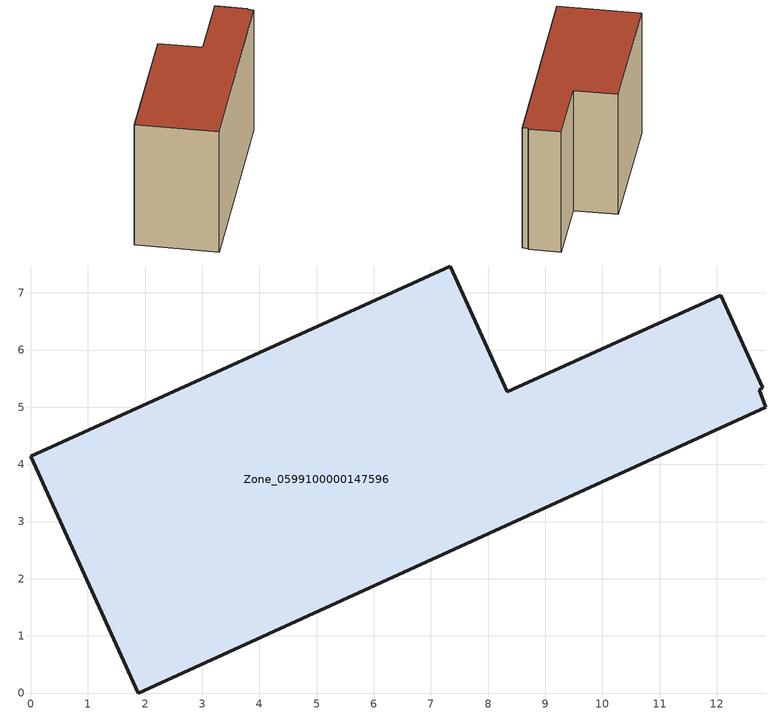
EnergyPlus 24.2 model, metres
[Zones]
Zone_0599100000147596
 floor ground (C_G): 12.86,5 1.88,0 0,4.14 7.34,7.47 8.34,5.27 12.07,6.96 12.8,5.34 12.74,5.31 z0
 wall outside (C_F): 12.8,5.34 12.07,6.96 8.34,5.27 7.34,7.47 0,4.14 1.88,0 12.86,5 12.74,5.31 12.8,5.34 z0:7.58
 roof outside (C_R): 1.88,0 12.86,5 12.74,5.31 12.8,5.34 12.07,6.96 8.34,5.27 7.34,7.47 0,4.14 z7.58
[BUILDING]
Pand.0599100000147596: North Axis=0; Terrain=City; Loads Convergence Tolerance Value=0.04; Temperature Convergence Tolerance Value=0.4; Solar Distribution=FullExterior; Maximum Number of Warmup Days=25; Minimum Number of Warmup Days=1
[Site:Location]
Rotterdam.The.Hague.AP_ZH_NLD Design_Conditions: Latitude=51.96; Longitude=4.45; Time Zone=1; Elevation=-4.5
[SITE:GROUNDTEMPERATURE:BUILDINGSURFACE]
18, 18, 18, 18, 18, 18, 18, 18, 18, 18, 18, 18
[MATERIAL] Thermal Absorptance=0.9; Solar Absorptance=0.7; Visible Absorptance=0.7
Name | Roughness | Thickness | Conductivity | Density | Specific Heat
G.TI.1946 | MediumSmooth | 0.15 | 1 | 540 | 1210
F.TI.1946 | Rough | 0.3 | 0.857143 | 1920 | 840
R.TI.1946 | MediumRough | 0.2 | 0.1 | 1500 | 1000
[CONSTRUCTION]
C_G: G.TI.1946
C_F: F.TI.1946
C_R: R.TI.1946
[ZONE]
Zone_0599100000147596: Type=1; Multiplier=1; Ceiling Height=Autocalculate; Volume=Autocalculate; Floor Area=autocalculate; Part of Total Floor Area=Yes
[ZONEINFILTRATION:DESIGNFLOWRATE]
Infil_Zone_0599100000147596: Zone or ZoneList or Space or SpaceList=Zone_0599100000147596; Schedule=AlwaysOn; Design Flow Rate Calculation Method=Flow/Area; Flow Rate per Floor Area=0.003; Constant Term Coefficient=1; Temperature Term Coefficient=0; Velocity Term Coefficient=0; Velocity Squared Term Coefficient=0
[HVACTEMPLATE:ZONE:IDEALLOADSAIRSYSTEM]
Zone_0599100000147596: Maximum Heating Supply Air Temperature=50; Minimum Cooling Supply Air Temperature=13; Maximum Heating Supply Air Humidity Ratio=0.0156; Minimum Cooling Supply Air Humidity Ratio=0.0077; Heating Limit=NoLimit; Cooling Limit=NoLimit; Dehumidification Control Type=ConstantSensibleHeatRatio; Cooling Sensible Heat Ratio=0.7; Dehumidification Setpoint=60; Humidification Control Type=None; Humidification Setpoint=30; Outdoor Air Method=None; Outdoor Air Flow Rate per Person=0.00944; Outdoor Air Flow Rate per Zone Floor Area=0; Outdoor Air Flow Rate per Zone=0; Demand Controlled Ventilation Type=None; Outdoor Air Economizer Type=NoEconomizer; Heat Recovery Type=None; Sensible Heat Recovery Effectiveness=0.7; Latent Heat Recovery Effectiveness=0.65
[ZONECONTROL:THERMOSTAT]
ThermostatControl_Zone_0599100000147596: Zone or ZoneList=Zone_0599100000147596; Control Type Schedule=DualSetpointControlType; Control 1=Thermostat_Zone_0599100000147596; Temperature Difference Between Cutout And Setpoint=0
[THERMOSTATSETPOINT:DUALSETPOINT]
Thermostat_Zone_0599100000147596: Heating Setpoint Temperature Schedule=HeatingSetpoint_Zone_0599100000147596; Cooling Setpoint Temperature Schedule=CoolingSetpoint_Zone_0599100000147596
[SCHEDULE:COMPACT]
HeatingSetpoint_Zone_0599100000147596: Through: 12/31, For: AllDays, Until: 24:00, 21
CoolingSetpoint_Zone_0599100000147596: Through: 12/31, For: AllDays, Until: 24:00, 24
DualSetpointControlType: Through: 12/31, For: AllDays, Until: 24:00, 4
AlwaysOn: Through: 12/31, For: AllDays, Until: 24:00, 1
